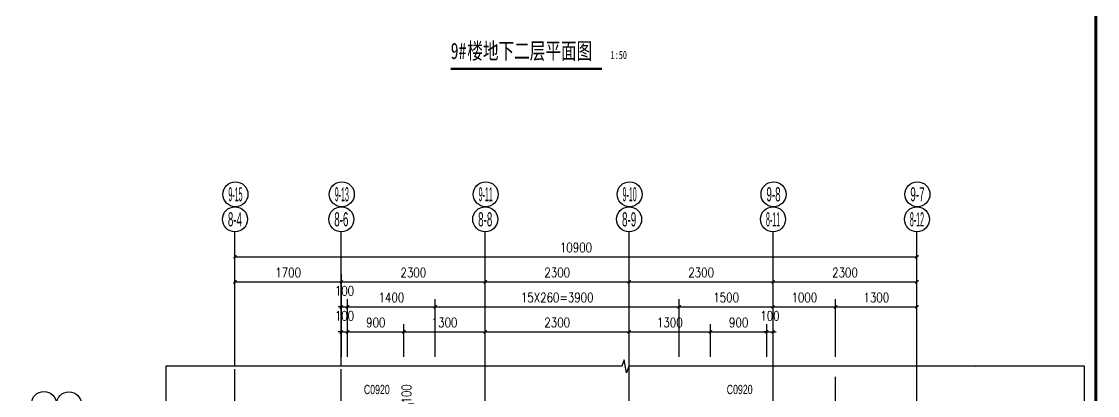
# Model space of a CAD drawing. Extents: x 718358 to 1668613, y -348838 to -159582.
# Drawn here: x 784786 to 801983, y -251621 to -245643 of the extents above; entities that cross this region are included whole.
import ezdxf
from ezdxf.enums import TextEntityAlignment as Align

# ---------------------------------------------------------------- set-up
doc = ezdxf.new("R2010")
doc.units = 0
doc.header["$LTSCALE"] = 1000
doc.linetypes.add('DASH', pattern=[0.35, 0.25, -0.1])
doc.linetypes.add('DOTE', pattern=[2.42, 2, -0.2, 0.02, -0.2])
for name, color, linetype in [('建-可见线', 7, 'Continuous'), ('建-图框', 4, 'Continuous'), ('建-尺寸', 73, 'Continuous'), ('建-符号', 3, 'Continuous'), ('建-符号说明', 7, 'Continuous'), ('建-轴标', 3, 'Continuous'), ('建-轴网', 14, 'DOTE'), ('建-门窗-编号', 7, 'Continuous')]:
    doc.layers.add(name, color=color, linetype=linetype)
doc.styles.add('_TCH_AXIS', font='gt宽度调整.shx', dxfattribs={"bigfont": 'gt国标汉字.shx'})
doc.styles.add('_TCH_WINDOW', font='gt单线西文.shx', dxfattribs={"height": 3.5, "bigfont": 'gt单线中文.shx'})
doc.styles.add('DIM_FONT', font='SIMPLEX.shx', dxfattribs={"width": 0.8, "bigfont": 'GBCBIG.shx'})
doc.styles.add('黑体字', font='simhei.ttf', dxfattribs={"width": 0.7})
doc.dimstyles.new('DIMN50', dxfattribs={"dimscale": 0.5, "dimtxt": 300, "dimasz": 100, "dimexe": 250, "dimexo": 300, "dimgap": 150, "dimtad": 1, "dimdec": 0, "dimzin": 0, "dimdsep": 46, "dimtxsty": 'DIM_FONT', "dimblk": 'ARCHTICK', "dimcen": 0.09, "dimdle": 1, "dimclrt": 7, "dimazin": 2, "dimtfac": 1, "dimtdec": 0, "dimtix": 1, "dimtmove": 2, "dimatfit": 3, "dimldrblk": 'ARCHTICK', "dimfxl": 1, "dimtolj": 1, "dimtzin": 0, "dimarcsym": 0})

# ---------------------------------------------------------------- blocks, each defined once
blk = doc.blocks.new('_ArchTick')
at = {"color": 0, "linetype": 'ByBlock', "const_width": 0.4}
blk.add_lwpolyline([(-0.5, -0.5), (0.5, 0.5)], dxfattribs=at)
blk = doc.blocks.new('*D616')
at = {"layer": 'Defpoints', "color": 0, "transparency": 16777216}
for p in [(791094, -251762), (791408, -251762), (791408, -251862)]:
    blk.add_point(p, dxfattribs=at)
at = {"layer": '建-尺寸', "color": 0, "lineweight": -2, "transparency": 16777216}
for p, q in [((791258, -251762), (790969, -251762)), ((791094, -251762), (791094, -251712)), ((791094, -251862), (791094, -251762)), ((791258, -251862), (790969, -251862)), ((791094, -251862), (791094, -251912))]:
    blk.add_line(p, q, dxfattribs=at)
at = {"layer": '建-尺寸', "color": 0, "lineweight": -2, "transparency": 16777216, "xscale": 50, "yscale": 50, "zscale": 50}
for p, rotation in [((791094, -251762), 270), ((791094, -251862), 90)]:
    blk.add_blockref('_ArchTick', p, dxfattribs=dict(at, rotation=rotation))
at = {"layer": '建-尺寸', "color": 7, "transparency": 16777216, "insert": (790939, -251595), "char_height": 150, "attachment_point": 5, "rotation": 90, "style": 'DIM_FONT'}
blk.add_mtext('\\A1;100', dxfattribs=at)
blk = doc.blocks.new('*D1155')
at = {"layer": 'Defpoints', "color": 0, "transparency": 16777216}
for p in [(799098, -249405), (788198, -251155), (799098, -251155)]:
    blk.add_point(p, dxfattribs=at)
at = {"layer": '建-尺寸', "color": 0, "lineweight": -2, "transparency": 16777216}
for p, q in [((788198, -251005), (788198, -249280)), ((799098, -251005), (799098, -249280)), ((788197, -249405), (799098, -249405))]:
    blk.add_line(p, q, dxfattribs=at)
at = {"layer": '建-尺寸', "color": 0, "lineweight": -2, "transparency": 16777216, "xscale": 50, "yscale": 50, "zscale": 50, "rotation": 180}
blk.add_blockref('_ArchTick', (788198, -249405), dxfattribs=at)
at = {"layer": '建-尺寸', "color": 0, "lineweight": -2, "transparency": 16777216, "xscale": 50, "yscale": 50, "zscale": 50}
blk.add_blockref('_ArchTick', (799098, -249405), dxfattribs=at)
at = {"layer": '建-尺寸', "color": 7, "transparency": 16777216, "insert": (793648, -249255), "char_height": 150, "attachment_point": 5, "style": 'DIM_FONT'}
blk.add_mtext('\\A1;10900', dxfattribs=at)
blk = doc.blocks.new('*D1156')
at = {"layer": 'Defpoints', "color": 0, "transparency": 16777216}
for p in [(799098, -249805), (796798, -251155), (799098, -251155)]:
    blk.add_point(p, dxfattribs=at)
at = {"layer": '建-尺寸', "color": 0, "lineweight": -2, "transparency": 16777216}
for p, q in [((796798, -251005), (796798, -249680)), ((799098, -251005), (799098, -249680)), ((796797, -249805), (799098, -249805))]:
    blk.add_line(p, q, dxfattribs=at)
at = {"layer": '建-尺寸', "color": 0, "lineweight": -2, "transparency": 16777216, "xscale": 50, "yscale": 50, "zscale": 50, "rotation": 180}
blk.add_blockref('_ArchTick', (796798, -249805), dxfattribs=at)
at = {"layer": '建-尺寸', "color": 0, "lineweight": -2, "transparency": 16777216, "xscale": 50, "yscale": 50, "zscale": 50}
blk.add_blockref('_ArchTick', (799098, -249805), dxfattribs=at)
at = {"layer": '建-尺寸', "color": 7, "transparency": 16777216, "insert": (797948, -249655), "char_height": 150, "attachment_point": 5, "style": 'DIM_FONT'}
blk.add_mtext('\\A1;2300', dxfattribs=at)
blk = doc.blocks.new('*D1157')
at = {"layer": 'Defpoints', "color": 0, "transparency": 16777216}
for p in [(796798, -249805), (794498, -251155), (796798, -251155)]:
    blk.add_point(p, dxfattribs=at)
at = {"layer": '建-尺寸', "color": 0, "lineweight": -2, "transparency": 16777216}
for p, q in [((794498, -251005), (794498, -249680)), ((796798, -251005), (796798, -249680)), ((794497, -249805), (796798, -249805))]:
    blk.add_line(p, q, dxfattribs=at)
at = {"layer": '建-尺寸', "color": 0, "lineweight": -2, "transparency": 16777216, "xscale": 50, "yscale": 50, "zscale": 50, "rotation": 180}
blk.add_blockref('_ArchTick', (794498, -249805), dxfattribs=at)
at = {"layer": '建-尺寸', "color": 0, "lineweight": -2, "transparency": 16777216, "xscale": 50, "yscale": 50, "zscale": 50}
blk.add_blockref('_ArchTick', (796798, -249805), dxfattribs=at)
at = {"layer": '建-尺寸', "color": 7, "transparency": 16777216, "insert": (795648, -249655), "char_height": 150, "attachment_point": 5, "style": 'DIM_FONT'}
blk.add_mtext('\\A1;2300', dxfattribs=at)
blk = doc.blocks.new('*D1158')
at = {"layer": 'Defpoints', "color": 0, "transparency": 16777216}
for p in [(794498, -249805), (792198, -251155), (794498, -251155)]:
    blk.add_point(p, dxfattribs=at)
at = {"layer": '建-尺寸', "color": 0, "lineweight": -2, "transparency": 16777216}
for p, q in [((792198, -251005), (792198, -249680)), ((794498, -251005), (794498, -249680)), ((792197, -249805), (794498, -249805))]:
    blk.add_line(p, q, dxfattribs=at)
at = {"layer": '建-尺寸', "color": 0, "lineweight": -2, "transparency": 16777216, "xscale": 50, "yscale": 50, "zscale": 50, "rotation": 180}
blk.add_blockref('_ArchTick', (792198, -249805), dxfattribs=at)
at = {"layer": '建-尺寸', "color": 0, "lineweight": -2, "transparency": 16777216, "xscale": 50, "yscale": 50, "zscale": 50}
blk.add_blockref('_ArchTick', (794498, -249805), dxfattribs=at)
at = {"layer": '建-尺寸', "color": 7, "transparency": 16777216, "insert": (793348, -249655), "char_height": 150, "attachment_point": 5, "style": 'DIM_FONT'}
blk.add_mtext('\\A1;2300', dxfattribs=at)
blk = doc.blocks.new('*D1159')
at = {"layer": 'Defpoints', "color": 0, "transparency": 16777216}
for p in [(792198, -249805), (789898, -251155), (792198, -251155)]:
    blk.add_point(p, dxfattribs=at)
at = {"layer": '建-尺寸', "color": 0, "lineweight": -2, "transparency": 16777216}
for p, q in [((789898, -251005), (789898, -249680)), ((792198, -251005), (792198, -249680)), ((789897, -249805), (792198, -249805))]:
    blk.add_line(p, q, dxfattribs=at)
at = {"layer": '建-尺寸', "color": 0, "lineweight": -2, "transparency": 16777216, "xscale": 50, "yscale": 50, "zscale": 50, "rotation": 180}
blk.add_blockref('_ArchTick', (789898, -249805), dxfattribs=at)
at = {"layer": '建-尺寸', "color": 0, "lineweight": -2, "transparency": 16777216, "xscale": 50, "yscale": 50, "zscale": 50}
blk.add_blockref('_ArchTick', (792198, -249805), dxfattribs=at)
at = {"layer": '建-尺寸', "color": 7, "transparency": 16777216, "insert": (791048, -249655), "char_height": 150, "attachment_point": 5, "style": 'DIM_FONT'}
blk.add_mtext('\\A1;2300', dxfattribs=at)
blk = doc.blocks.new('*D1160')
at = {"layer": 'Defpoints', "color": 0, "transparency": 16777216}
for p in [(789898, -249805), (788198, -251155), (789898, -251155)]:
    blk.add_point(p, dxfattribs=at)
at = {"layer": '建-尺寸', "color": 0, "lineweight": -2, "transparency": 16777216}
for p, q in [((788198, -251005), (788198, -249680)), ((789898, -251005), (789898, -249680)), ((788197, -249805), (789898, -249805))]:
    blk.add_line(p, q, dxfattribs=at)
at = {"layer": '建-尺寸', "color": 0, "lineweight": -2, "transparency": 16777216, "xscale": 50, "yscale": 50, "zscale": 50, "rotation": 180}
blk.add_blockref('_ArchTick', (788198, -249805), dxfattribs=at)
at = {"layer": '建-尺寸', "color": 0, "lineweight": -2, "transparency": 16777216, "xscale": 50, "yscale": 50, "zscale": 50}
blk.add_blockref('_ArchTick', (789898, -249805), dxfattribs=at)
at = {"layer": '建-尺寸', "color": 7, "transparency": 16777216, "insert": (789048, -249655), "char_height": 150, "attachment_point": 5, "style": 'DIM_FONT'}
blk.add_mtext('\\A1;1700', dxfattribs=at)
blk = doc.blocks.new('*D1161')
at = {"layer": 'Defpoints', "color": 0, "transparency": 16777216}
for p in [(799098, -250205), (797797, -251155), (799098, -251155)]:
    blk.add_point(p, dxfattribs=at)
at = {"layer": '建-尺寸', "color": 0, "lineweight": -2, "transparency": 16777216}
for p, q in [((797797, -251005), (797797, -250080)), ((797797, -250205), (799098, -250205)), ((799098, -251005), (799098, -250080))]:
    blk.add_line(p, q, dxfattribs=at)
at = {"layer": '建-尺寸', "color": 0, "lineweight": -2, "transparency": 16777216, "xscale": 50, "yscale": 50, "zscale": 50, "rotation": 180}
blk.add_blockref('_ArchTick', (797797, -250205), dxfattribs=at)
at = {"layer": '建-尺寸', "color": 0, "lineweight": -2, "transparency": 16777216, "xscale": 50, "yscale": 50, "zscale": 50}
blk.add_blockref('_ArchTick', (799098, -250205), dxfattribs=at)
at = {"layer": '建-尺寸', "color": 7, "transparency": 16777216, "insert": (798448, -250055), "char_height": 150, "attachment_point": 5, "style": 'DIM_FONT'}
blk.add_mtext('\\A1;1300', dxfattribs=at)
blk = doc.blocks.new('*D1162')
at = {"layer": 'Defpoints', "color": 0, "transparency": 16777216}
for p in [(797797, -250205), (796798, -251155), (797797, -251155)]:
    blk.add_point(p, dxfattribs=at)
at = {"layer": '建-尺寸', "color": 0, "lineweight": -2, "transparency": 16777216}
for p, q in [((796797, -250205), (797798, -250205)), ((796798, -251005), (796798, -250080)), ((797797, -251005), (797797, -250080))]:
    blk.add_line(p, q, dxfattribs=at)
at = {"layer": '建-尺寸', "color": 0, "lineweight": -2, "transparency": 16777216, "xscale": 50, "yscale": 50, "zscale": 50, "rotation": 180}
blk.add_blockref('_ArchTick', (796798, -250205), dxfattribs=at)
at = {"layer": '建-尺寸', "color": 0, "lineweight": -2, "transparency": 16777216, "xscale": 50, "yscale": 50, "zscale": 50}
blk.add_blockref('_ArchTick', (797797, -250205), dxfattribs=at)
at = {"layer": '建-尺寸', "color": 7, "transparency": 16777216, "insert": (797298, -250055), "char_height": 150, "attachment_point": 5, "style": 'DIM_FONT'}
blk.add_mtext('\\A1;1000', dxfattribs=at)
blk = doc.blocks.new('*D1163')
at = {"layer": 'Defpoints', "color": 0, "transparency": 16777216}
for p in [(796798, -250205), (795298, -251155), (796798, -251155)]:
    blk.add_point(p, dxfattribs=at)
at = {"layer": '建-尺寸', "color": 0, "lineweight": -2, "transparency": 16777216}
for p, q in [((795297, -250205), (796798, -250205)), ((795298, -251005), (795298, -250080)), ((796798, -251005), (796798, -250080))]:
    blk.add_line(p, q, dxfattribs=at)
at = {"layer": '建-尺寸', "color": 0, "lineweight": -2, "transparency": 16777216, "xscale": 50, "yscale": 50, "zscale": 50, "rotation": 180}
blk.add_blockref('_ArchTick', (795298, -250205), dxfattribs=at)
at = {"layer": '建-尺寸', "color": 0, "lineweight": -2, "transparency": 16777216, "xscale": 50, "yscale": 50, "zscale": 50}
blk.add_blockref('_ArchTick', (796798, -250205), dxfattribs=at)
at = {"layer": '建-尺寸', "color": 7, "transparency": 16777216, "insert": (796048, -250055), "char_height": 150, "attachment_point": 5, "style": 'DIM_FONT'}
blk.add_mtext('\\A1;1500', dxfattribs=at)
blk = doc.blocks.new('*D1164')
at = {"layer": 'Defpoints', "color": 0, "transparency": 16777216}
for p in [(795298, -250205), (791398, -251155), (795298, -251155)]:
    blk.add_point(p, dxfattribs=at)
at = {"layer": '建-尺寸', "color": 0, "lineweight": -2, "transparency": 16777216}
for p, q in [((791397, -250205), (795298, -250205)), ((791398, -251005), (791398, -250080)), ((795298, -251005), (795298, -250080))]:
    blk.add_line(p, q, dxfattribs=at)
at = {"layer": '建-尺寸', "color": 0, "lineweight": -2, "transparency": 16777216, "xscale": 50, "yscale": 50, "zscale": 50, "rotation": 180}
blk.add_blockref('_ArchTick', (791398, -250205), dxfattribs=at)
at = {"layer": '建-尺寸', "color": 0, "lineweight": -2, "transparency": 16777216, "xscale": 50, "yscale": 50, "zscale": 50}
blk.add_blockref('_ArchTick', (795298, -250205), dxfattribs=at)
at = {"layer": '建-尺寸', "color": 7, "transparency": 16777216, "insert": (793348, -250055), "char_height": 150, "attachment_point": 5, "style": 'DIM_FONT'}
blk.add_mtext('\\A1;15X260=3900', dxfattribs=at)
blk = doc.blocks.new('*D1165')
at = {"layer": 'Defpoints', "color": 0, "transparency": 16777216}
for p in [(791398, -250205), (789998, -251155), (791398, -251155)]:
    blk.add_point(p, dxfattribs=at)
at = {"layer": '建-尺寸', "color": 0, "lineweight": -2, "transparency": 16777216}
for p, q in [((789997, -250205), (791398, -250205)), ((789998, -251005), (789998, -250080)), ((791398, -251005), (791398, -250080))]:
    blk.add_line(p, q, dxfattribs=at)
at = {"layer": '建-尺寸', "color": 0, "lineweight": -2, "transparency": 16777216, "xscale": 50, "yscale": 50, "zscale": 50, "rotation": 180}
blk.add_blockref('_ArchTick', (789998, -250205), dxfattribs=at)
at = {"layer": '建-尺寸', "color": 0, "lineweight": -2, "transparency": 16777216, "xscale": 50, "yscale": 50, "zscale": 50}
blk.add_blockref('_ArchTick', (791398, -250205), dxfattribs=at)
at = {"layer": '建-尺寸', "color": 7, "transparency": 16777216, "insert": (790698, -250055), "char_height": 150, "attachment_point": 5, "style": 'DIM_FONT'}
blk.add_mtext('\\A1;1400', dxfattribs=at)
blk = doc.blocks.new('*D1166')
at = {"layer": 'Defpoints', "color": 0, "transparency": 16777216}
for p in [(789998, -250205), (789898, -251155), (789998, -251155)]:
    blk.add_point(p, dxfattribs=at)
at = {"layer": '建-尺寸', "color": 0, "lineweight": -2, "transparency": 16777216}
for p, q in [((789898, -250205), (789848, -250205)), ((789898, -251005), (789898, -250080)), ((789898, -250205), (789998, -250205)), ((789998, -251005), (789998, -250080)), ((789998, -250205), (790048, -250205))]:
    blk.add_line(p, q, dxfattribs=at)
at = {"layer": '建-尺寸', "color": 0, "lineweight": -2, "transparency": 16777216, "xscale": 50, "yscale": 50, "zscale": 50}
blk.add_blockref('_ArchTick', (789898, -250205), dxfattribs=at)
at = {"layer": '建-尺寸', "color": 0, "lineweight": -2, "transparency": 16777216, "xscale": 50, "yscale": 50, "zscale": 50, "rotation": 180}
blk.add_blockref('_ArchTick', (789998, -250205), dxfattribs=at)
at = {"layer": '建-尺寸', "color": 7, "transparency": 16777216, "insert": (789948, -249947), "char_height": 150, "attachment_point": 5, "style": 'DIM_FONT'}
blk.add_mtext('\\A1;100', dxfattribs=at)
blk = doc.blocks.new('*D1167')
at = {"layer": 'Defpoints', "color": 0, "transparency": 16777216}
for p in [(796798, -250605), (796698, -251155), (796798, -251155)]:
    blk.add_point(p, dxfattribs=at)
at = {"layer": '建-尺寸', "color": 0, "lineweight": -2, "transparency": 16777216}
for p, q in [((796698, -251005), (796698, -250480)), ((796798, -251005), (796798, -250480)), ((796698, -250605), (796648, -250605)), ((796698, -250605), (796798, -250605)), ((796798, -250605), (796848, -250605))]:
    blk.add_line(p, q, dxfattribs=at)
at = {"layer": '建-尺寸', "color": 0, "lineweight": -2, "transparency": 16777216, "xscale": 50, "yscale": 50, "zscale": 50}
blk.add_blockref('_ArchTick', (796698, -250605), dxfattribs=at)
at = {"layer": '建-尺寸', "color": 0, "lineweight": -2, "transparency": 16777216, "xscale": 50, "yscale": 50, "zscale": 50, "rotation": 180}
blk.add_blockref('_ArchTick', (796798, -250605), dxfattribs=at)
at = {"layer": '建-尺寸', "color": 7, "transparency": 16777216, "insert": (796748, -250347), "char_height": 150, "attachment_point": 5, "style": 'DIM_FONT'}
blk.add_mtext('\\A1;100', dxfattribs=at)
blk = doc.blocks.new('*D1168')
at = {"layer": 'Defpoints', "color": 0, "transparency": 16777216}
for p in [(796698, -250605), (795798, -251155), (796698, -251155)]:
    blk.add_point(p, dxfattribs=at)
at = {"layer": '建-尺寸', "color": 0, "lineweight": -2, "transparency": 16777216}
for p, q in [((795798, -251005), (795798, -250480)), ((796698, -251005), (796698, -250480)), ((795797, -250605), (796698, -250605))]:
    blk.add_line(p, q, dxfattribs=at)
at = {"layer": '建-尺寸', "color": 0, "lineweight": -2, "transparency": 16777216, "xscale": 50, "yscale": 50, "zscale": 50, "rotation": 180}
blk.add_blockref('_ArchTick', (795798, -250605), dxfattribs=at)
at = {"layer": '建-尺寸', "color": 0, "lineweight": -2, "transparency": 16777216, "xscale": 50, "yscale": 50, "zscale": 50}
blk.add_blockref('_ArchTick', (796698, -250605), dxfattribs=at)
at = {"layer": '建-尺寸', "color": 7, "transparency": 16777216, "insert": (796248, -250455), "char_height": 150, "attachment_point": 5, "style": 'DIM_FONT'}
blk.add_mtext('\\A1;900', dxfattribs=at)
blk = doc.blocks.new('*D1169')
at = {"layer": 'Defpoints', "color": 0, "transparency": 16777216}
for p in [(795798, -250605), (794498, -251155), (795798, -251155)]:
    blk.add_point(p, dxfattribs=at)
at = {"layer": '建-尺寸', "color": 0, "lineweight": -2, "transparency": 16777216}
for p, q in [((794498, -251005), (794498, -250480)), ((795798, -251005), (795798, -250480)), ((794497, -250605), (795798, -250605))]:
    blk.add_line(p, q, dxfattribs=at)
at = {"layer": '建-尺寸', "color": 0, "lineweight": -2, "transparency": 16777216, "xscale": 50, "yscale": 50, "zscale": 50, "rotation": 180}
blk.add_blockref('_ArchTick', (794498, -250605), dxfattribs=at)
at = {"layer": '建-尺寸', "color": 0, "lineweight": -2, "transparency": 16777216, "xscale": 50, "yscale": 50, "zscale": 50}
blk.add_blockref('_ArchTick', (795798, -250605), dxfattribs=at)
at = {"layer": '建-尺寸', "color": 7, "transparency": 16777216, "insert": (795148, -250455), "char_height": 150, "attachment_point": 5, "style": 'DIM_FONT'}
blk.add_mtext('\\A1;1300', dxfattribs=at)
blk = doc.blocks.new('*D1170')
at = {"layer": 'Defpoints', "color": 0, "transparency": 16777216}
for p in [(794498, -250605), (792198, -251155), (794498, -251155)]:
    blk.add_point(p, dxfattribs=at)
at = {"layer": '建-尺寸', "color": 0, "lineweight": -2, "transparency": 16777216}
for p, q in [((792198, -251005), (792198, -250480)), ((794498, -251005), (794498, -250480)), ((792197, -250605), (794498, -250605))]:
    blk.add_line(p, q, dxfattribs=at)
at = {"layer": '建-尺寸', "color": 0, "lineweight": -2, "transparency": 16777216, "xscale": 50, "yscale": 50, "zscale": 50, "rotation": 180}
blk.add_blockref('_ArchTick', (792198, -250605), dxfattribs=at)
at = {"layer": '建-尺寸', "color": 0, "lineweight": -2, "transparency": 16777216, "xscale": 50, "yscale": 50, "zscale": 50}
blk.add_blockref('_ArchTick', (794498, -250605), dxfattribs=at)
at = {"layer": '建-尺寸', "color": 7, "transparency": 16777216, "insert": (793348, -250455), "char_height": 150, "attachment_point": 5, "style": 'DIM_FONT'}
blk.add_mtext('\\A1;2300', dxfattribs=at)
blk = doc.blocks.new('*D1171')
at = {"layer": 'Defpoints', "color": 0, "transparency": 16777216}
for p in [(792198, -250605), (790898, -251155), (792198, -251155)]:
    blk.add_point(p, dxfattribs=at)
at = {"layer": '建-尺寸', "color": 0, "lineweight": -2, "transparency": 16777216}
for p, q in [((790898, -251005), (790898, -250480)), ((792198, -251005), (792198, -250480)), ((790897, -250605), (792198, -250605))]:
    blk.add_line(p, q, dxfattribs=at)
at = {"layer": '建-尺寸', "color": 0, "lineweight": -2, "transparency": 16777216, "xscale": 50, "yscale": 50, "zscale": 50, "rotation": 180}
blk.add_blockref('_ArchTick', (790898, -250605), dxfattribs=at)
at = {"layer": '建-尺寸', "color": 0, "lineweight": -2, "transparency": 16777216, "xscale": 50, "yscale": 50, "zscale": 50}
blk.add_blockref('_ArchTick', (792198, -250605), dxfattribs=at)
at = {"layer": '建-尺寸', "color": 7, "transparency": 16777216, "insert": (791548, -250455), "char_height": 150, "attachment_point": 5, "style": 'DIM_FONT'}
blk.add_mtext('\\A1;1300', dxfattribs=at)
blk = doc.blocks.new('*D1172')
at = {"layer": 'Defpoints', "color": 0, "transparency": 16777216}
for p in [(790898, -250605), (789998, -251155), (790898, -251155)]:
    blk.add_point(p, dxfattribs=at)
at = {"layer": '建-尺寸', "color": 0, "lineweight": -2, "transparency": 16777216}
for p, q in [((789998, -251005), (789998, -250480)), ((790898, -251005), (790898, -250480)), ((789997, -250605), (790898, -250605))]:
    blk.add_line(p, q, dxfattribs=at)
at = {"layer": '建-尺寸', "color": 0, "lineweight": -2, "transparency": 16777216, "xscale": 50, "yscale": 50, "zscale": 50, "rotation": 180}
blk.add_blockref('_ArchTick', (789998, -250605), dxfattribs=at)
at = {"layer": '建-尺寸', "color": 0, "lineweight": -2, "transparency": 16777216, "xscale": 50, "yscale": 50, "zscale": 50}
blk.add_blockref('_ArchTick', (790898, -250605), dxfattribs=at)
at = {"layer": '建-尺寸', "color": 7, "transparency": 16777216, "insert": (790448, -250455), "char_height": 150, "attachment_point": 5, "style": 'DIM_FONT'}
blk.add_mtext('\\A1;900', dxfattribs=at)
blk = doc.blocks.new('*D1173')
at = {"layer": 'Defpoints', "color": 0, "transparency": 16777216}
for p in [(789998, -250605), (789898, -251155), (789998, -251155)]:
    blk.add_point(p, dxfattribs=at)
at = {"layer": '建-尺寸', "color": 0, "lineweight": -2, "transparency": 16777216}
for p, q in [((789898, -251005), (789898, -250480)), ((789998, -251005), (789998, -250480)), ((789898, -250605), (789848, -250605)), ((789898, -250605), (789998, -250605)), ((789998, -250605), (790048, -250605))]:
    blk.add_line(p, q, dxfattribs=at)
at = {"layer": '建-尺寸', "color": 0, "lineweight": -2, "transparency": 16777216, "xscale": 50, "yscale": 50, "zscale": 50}
blk.add_blockref('_ArchTick', (789898, -250605), dxfattribs=at)
at = {"layer": '建-尺寸', "color": 0, "lineweight": -2, "transparency": 16777216, "xscale": 50, "yscale": 50, "zscale": 50, "rotation": 180}
blk.add_blockref('_ArchTick', (789998, -250605), dxfattribs=at)
at = {"layer": '建-尺寸', "color": 7, "transparency": 16777216, "insert": (789948, -250347), "char_height": 150, "attachment_point": 5, "style": 'DIM_FONT'}
blk.add_mtext('\\A1;100', dxfattribs=at)

msp = doc.modelspace()

# ---------------------------------------------------------------- linework, layer by layer
at = {"layer": '建-可见线', "linetype": 'DASH'}
msp.add_lwpolyline([(800024.5, -251154.7, -0.0034236), (800029.3, -251159.6)], format="xyb", dxfattribs=at)
at = {"layer": '建-图框', "const_width": 50}
msp.add_lwpolyline([(751158.1, -262794.4), (801958.1, -262794.4), (801958.1, -234094.4), (751158.1, -234094.4)], close=True, dxfattribs=at)
at = {"layer": '建-符号', "const_width": 35}
msp.add_lwpolyline([(791646.1, -246400.5), (794061.7, -246400.5)], dxfattribs=at)
at = {"layer": '建-符号'}
for points in [[(801776.4, -251154.7), (794491.6, -251154.7), (794453.3, -251259.7), (794416.3, -251049.7), (794379.1, -251154.7), (787094.2, -251154.7)], [(787094.2, -251154.7), (787094.2, -254540.9), (787199.2, -254579.1), (786989.2, -254616.2), (787094.2, -254653.4), (787094.2, -258039.6)], [(801776.4, -258039.6), (801776.4, -254653.4), (801671.4, -254615.2), (801881.4, -254578.2), (801776.4, -254540.9), (801776.4, -251154.7)]]:
    msp.add_lwpolyline(points, dxfattribs=at)
at = {"layer": '建-轴标'}
for p, q in [((788197.5, -251154.7), (788197.5, -249004.7)), ((789897.5, -251154.7), (789897.5, -249004.7)), ((792197.5, -251154.7), (792197.5, -249004.7)), ((794497.5, -251154.7), (794497.5, -249004.7)), ((796797.5, -251154.7), (796797.5, -249004.7)), ((799097.5, -251154.7), (799097.5, -249004.7))]:
    msp.add_line(p, q, dxfattribs=at)
for centre in [(788205.4, -248404.8), (789905.4, -248404.8), (792205.4, -248404.8), (794505.4, -248404.8), (796805.4, -248404.8), (799105.4, -248404.8), (788197.5, -248804.7), (789897.5, -248804.7), (792197.5, -248804.7), (794497.5, -248804.7), (796797.5, -248804.7), (799097.5, -248804.7), (785144.3, -251756.5), (785544.2, -251762.4)]:
    msp.add_circle(centre, 200, dxfattribs=at)
at = {"layer": '建-轴网'}
for p, q in [((788197.5, -258039.6), (788197.5, -251154.7)), ((789897.5, -258039.6), (789897.5, -251154.7)), ((792197.5, -257919.7), (792197.5, -251154.7)), ((794497.5, -257919.7), (794497.5, -251154.7)), ((796797.5, -257919.7), (796797.5, -251154.7)), ((797797.5, -253323), (797797.5, -251154.7)), ((799097.6, -257659.6), (799097.6, -251154.7))]:
    msp.add_line(p, q, dxfattribs=at)

# ---------------------------------------------------------------- texts
at = {"layer": '建-符号说明', "style": '黑体字', "width": 0.7}
for s, height, p in [('9#', 261.39, (791646.1, -246243.4)), ('楼地下二层平面图', 261.39, (791910.7, -246243.4)), ('1:50', 130.7, (794201.7, -246243.4))]:
    msp.add_text(s, height=height, dxfattribs=at).set_placement(p)
at = {"layer": '建-轴标', "style": '_TCH_AXIS'}
for s, width, p, p2 in [('9-15', 0.276316, (788092.2, -248517.9), (788318.5, -248517.9)), ('9-13', 0.276316, (789792.2, -248517.9), (790018.5, -248517.9)), ('9-11', 0.313433, (792092.2, -248517.9), (792318.5, -248517.9)), ('9-10', 0.276316, (794392.2, -248517.9), (794618.5, -248517.9)), ('9-8', 0.35, (796692.2, -248517.9), (796918.5, -248517.9)), ('9-7', 0.35, (798992.2, -248517.9), (799218.5, -248517.9)), ('8-4', 0.344262, (788084.4, -248917.9), (788310.7, -248917.9)), ('8-6', 0.355932, (789784.4, -248917.9), (790010.7, -248917.9)), ('8-8', 0.35, (792084.4, -248917.9), (792310.7, -248917.9)), ('8-9', 0.355932, (794384.4, -248917.9), (794610.7, -248917.9)), ('8-11', 0.313433, (796684.4, -248917.9), (796910.7, -248917.9)), ('8-12', 0.276316, (798984.4, -248917.9), (799210.7, -248917.9))]:
    msp.add_text(s, height=226.27, dxfattribs=dict(at, width=width)).set_placement(p, p2, align=Align.FIT)
at = {"layer": '建-门窗-编号', "style": '_TCH_WINDOW', "width": 0.705882}
for p in [(790257.5, -251599.3), (796057.5, -251599.3)]:
    msp.add_text('C0920', height=148.75, rotation=0, dxfattribs=at).set_placement(p)

# ---------------------------------------------------------------- dimensions: what is measured, and where the dimension line sits
at = {"layer": '建-尺寸'}
for p1, p2, distance, picture, middle in [((788197.5, -251154.7), (799097.6, -251154.7), 1750, '*D1155', (793647.5, -249254.7)), ((788197.5, -251154.7), (789897.5, -251154.7), 1350, '*D1160', (789047.5, -249654.7)), ((789897.5, -251154.7), (792197.5, -251154.7), 1350, '*D1159', (791047.5, -249654.7)), ((792197.5, -251154.7), (794497.9, -251154.7), 1350, '*D1158', (793347.7, -249654.7)), ((794497.9, -251154.7), (796797.5, -251154.7), 1350, '*D1157', (795647.7, -249654.7)), ((796797.5, -251154.7), (799097.6, -251154.7), 1350, '*D1156', (797947.5, -249654.7)), ((789997.5, -251154.7), (791397.5, -251154.7), 950, '*D1165', (790697.5, -250054.7)), ((795297.5, -251154.7), (796797.6, -251154.7), 950, '*D1163', (796047.6, -250054.7)), ((796797.6, -251154.7), (797797.5, -251154.7), 950, '*D1162', (797297.6, -250054.7)), ((797797.5, -251154.7), (799097.5, -251154.7), 950, '*D1161', (798447.5, -250054.7)), ((789997.5, -251154.7), (790897.5, -251154.7), 550, '*D1172', (790447.5, -250454.7)), ((790897.5, -251154.7), (792197.5, -251154.7), 550, '*D1171', (791547.5, -250454.7)), ((792197.5, -251154.7), (794497.5, -251154.7), 550, '*D1170', (793347.5, -250454.7)), ((794497.5, -251154.7), (795797.5, -251154.7), 550, '*D1169', (795147.5, -250454.7)), ((795797.5, -251154.7), (796697.5, -251154.7), 550, '*D1168', (796247.5, -250454.7))]:
    dim = msp.add_aligned_dim(p1=p1, p2=p2, distance=distance, dimstyle='DIMN50', dxfattribs=at)
    dim.commit()
    dim.dimension.update_dxf_attribs({"geometry": picture, "text_midpoint": middle})
for base, p1, p2, angle, picture, middle in [((789997.5, -250204.7), (789897.5, -251154.7), (789997.5, -251154.7), 0, '*D1166', (789947.5, -249947.2)), ((789997.5, -250604.7), (789897.5, -251154.7), (789997.5, -251154.7), 0, '*D1173', (789947.5, -250347.2)), ((796797.6, -250604.7), (796697.5, -251154.7), (796797.6, -251154.7), 0, '*D1167', (796747.6, -250347.2)), ((791093.9, -251761.7), (791407.7, -251861.7), (791407.7, -251761.7), 90, '*D616', (790938.9, -251595.2))]:
    dim = msp.add_linear_dim(base=base, p1=p1, p2=p2, angle=angle, dimstyle='DIMN50', dxfattribs=at)
    dim.commit()
    dim.dimension.update_dxf_attribs({"geometry": picture, "text_midpoint": middle, "dimtype": 161})
dim = msp.add_aligned_dim(p1=(791397.5, -251154.7), p2=(795297.5, -251154.7), distance=950, text='15X260=3900', dimstyle='DIMN50', dxfattribs=at)
dim.commit()
dim.dimension.update_dxf_attribs({"geometry": '*D1164', "text_midpoint": (793347.5, -250054.7)})

doc.saveas('drawing.dxf')
